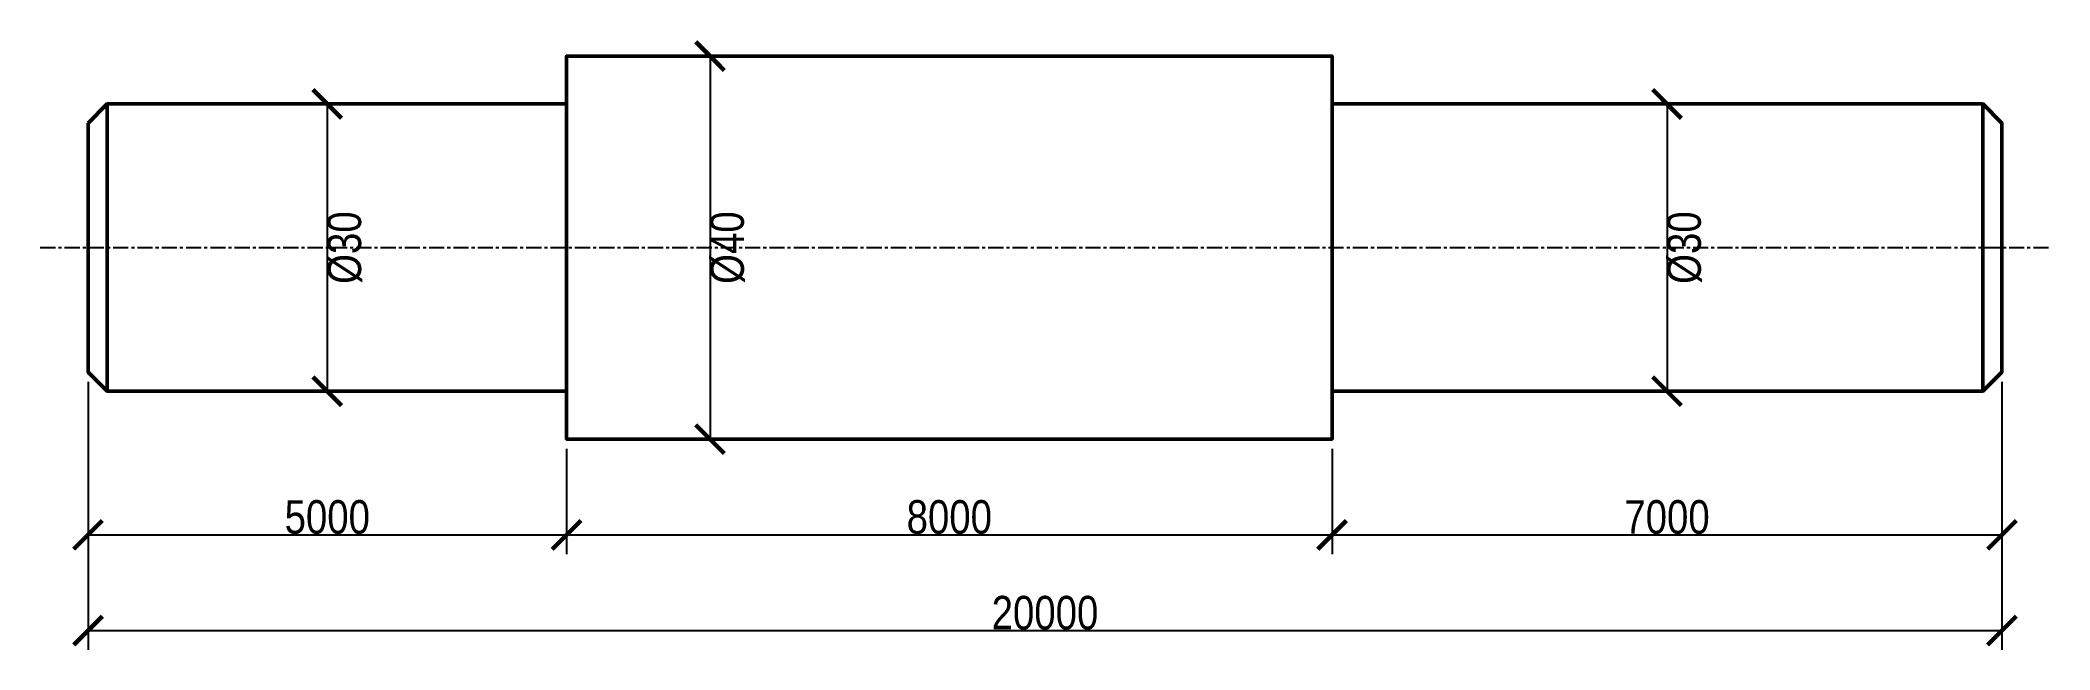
# Model space of a CAD drawing. Header units: millimetres. Extents: x -5 to 205, y -42 to 22.
import ezdxf

# ---------------------------------------------------------------- set-up
doc = ezdxf.new("R2010")
doc.units = ezdxf.units.MM
doc.linetypes.add('CENTER', pattern=[5.08, 3.175, -0.635, 0.635, -0.635])
for name, color, linetype, lineweight in [('CENTER', 1, 'CENTER', 25), ('DIM', 3, 'Continuous', 25), ('OUTLINE', 7, 'Continuous', 50)]:
    doc.layers.add(name, color=color, linetype=linetype, lineweight=lineweight)
doc.styles.add('OpenSansCondensed-Light', font='OpenSansCondensed-Light.ttf')
doc.dimstyles.new('EZDXF', dxfattribs={"dimtxt": 0.25, "dimasz": 0.175, "dimexe": 0.375, "dimexo": 0.125, "dimgap": 0.1, "dimtad": 1, "dimlfac": 100, "dimzin": 12, "dimdsep": 46, "dimtxsty": 'OpenSansCondensed-Light', "dimblk": 'ARCHTICK', "dimcen": 2.5, "dimazin": 3, "dimtfac": 0.5, "dimtmove": 2, "dimatfit": 3})

# ---------------------------------------------------------------- blocks, each defined once
blk = doc.blocks.new('_ARCHTICK')
at = {"color": 0, "linetype": 'BYBLOCK', "const_width": 0.15}
blk.add_lwpolyline([(-0.5, -0.5), (0.5, 0.5)], dxfattribs=at)

msp = doc.modelspace()

# ---------------------------------------------------------------- linework, layer by layer
at = {"layer": 'CENTER', "ltscale": 0.5}
msp.add_line((-5, 0), (205, 0), dxfattribs=at)
at = {"layer": 'OUTLINE'}
for p, q in [((50, 20), (50, -20)), ((130, 20), (130, -20)), ((2, 15), (2, -15)), ((198, 15), (198, -15))]:
    msp.add_line(p, q, dxfattribs=at)
msp.add_lwpolyline([(0, 13), (2, 15), (50, 15), (50, 20), (130, 20), (130, 15), (198, 15), (200, 13), (200, -13), (198, -15), (130, -15), (130, -20), (50, -20), (50, -15), (2, -15), (0, -13)], close=True, dxfattribs=at)

# ---------------------------------------------------------------- dimensions: what is measured, and where the dimension line sits
at = {"layer": 'DIM'}
for base, p1, p2, text in [((65, 20), (65, 20), (65, -20), '%%c40'), ((25, 15), (25, 15), (25, -15), '%%c30'), ((165, 15), (165, 15), (165, -15), '%%c30')]:
    msp.add_linear_dim(base=base, p1=p1, p2=p2, angle=90, text=text, dimstyle='EZDXF', override={"dimtxt": 3.5, "dimasz": 3, "dimexe": 2, "dimexo": 1}, dxfattribs=at).render()
for base, p1, p2 in [((0, -40), (0, -13), (200, -13)), ((0, -30), (0, -15), (50, -20)), ((130, -30), (130, -20), (200, -15)), ((50, -30), (50, -20), (130, -20))]:
    msp.add_linear_dim(base=base, p1=p1, p2=p2, dimstyle='EZDXF', override={"dimtxt": 3.5, "dimasz": 3, "dimexe": 2, "dimexo": 1}, dxfattribs=at).render()

doc.saveas('drawing.dxf')
